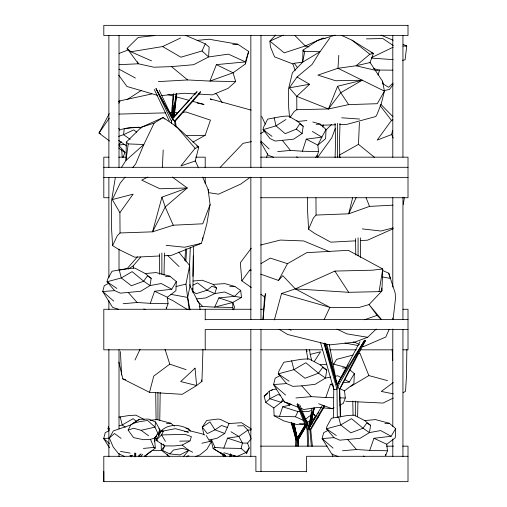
<?xml version="1.0" encoding="UTF-8"?>
<svg xmlns="http://www.w3.org/2000/svg" width="507" height="507" viewBox="0 0 507 507"><rect width="100%" height="100%" fill="white"/><g stroke="black" fill="none" stroke-linecap="round" stroke-linejoin="round"><path stroke-width="0.76" d="M402.697 446.16L408.008 446.16L408.008 481.65L103.802 481.65L103.808 471.51M144.324 456.484L155.269 448.106L154.553 438.13L156.467 436.476L156.467 434.905M134.501 456.832L134.526 453.055M135.673 456.832L135.692 453.055L135.648 456.674M337.434 157.633L337.535 123.328M296.082 446.103L296.12 439.848L292.387 423.225M202.965 349.241L201.957 381.34L196.615 385.535L182.222 394.319L149.521 392.329L122.808 378.894L118.841 361.992M295.911 446.103L295.974 439.848L291.272 422.705M406.842 349.551L406.519 375.395L405.537 391.239L403.103 392.773M159.768 420.607L160.187 392.317M192.856 292.051L193.585 246.535M332.693 456.218L332.738 453.854M333.327 417.673L333.79 389.357L320.525 342.485M192.654 292.051L192.717 288.128M192.92 276.359L193.268 255.953M360.319 257.461L360.648 237.815M164.021 275.168L164.433 253.037M357.625 416.792L357.904 401.861M195.157 161.416L198.75 147.049L176.728 126.826L163.178 117.516L141.288 127.295L126.37 142.042L125.97 160.453L121.363 167.538M173.274 94.403L172.608 118.365L172.532 119.284L171.353 121.015L171.524 123.359M315.538 157.297L316.875 156.612L316.913 155.224M340.013 123.328L339.519 140.978L339.772 157.626M166.296 307.324L166.258 308.712L168.071 303.737L167.361 297.235L154.572 291.246L150.319 303.332L137.131 302.502L123.112 303.725M167.259 454.354L167.221 455.742L167.735 454.316M385.688 454.354L385.65 455.742L387.462 450.767L386.752 444.265L373.963 438.276L369.711 450.362L356.522 449.532L342.504 450.755M289.554 117.193L288.692 107.788L288.35 89.657L292.431 72.742L302.622 62.203L303.009 50.136L317.521 40.478L335.14 35.173M335.089 157.664L335.545 140.971L335.057 123.328M173.147 105.241L172.608 118.365L174.585 121.015L175.232 126.49M173.394 99.061L173.584 94.435M189.371 270.079L190.302 247.321M312.775 121.965L320.158 124.12L326.02 129.437L325.633 138.626L317.876 145.135L318.523 151.637L316.875 156.612M374.413 157.284L358.493 144.343L359.412 122.263M162.392 167.367L163.197 149.996M176.322 281.537L171.734 289.237L161.251 283.527L150.04 285.587L140.616 291.297L120.343 293.147L114.614 290.619L107.034 281.778L107.579 279.287L112.079 271.226L128.056 268.495L134.919 268.121L145.281 273.565L156.055 272.557L169.877 276.22L176.322 281.537L175.904 290.726L167.361 297.235M349.634 369.711L354.349 373.608L353.892 383.698L344.513 390.846L345.292 397.982L343.296 403.445L339.772 405.087M395.714 428.567L391.125 436.267L380.643 430.557L369.432 432.617L360.008 438.327L339.734 440.177L334.005 437.649L326.419 428.808L326.971 426.317L331.47 418.256L347.447 415.525L354.311 415.151L364.672 420.595L375.44 419.587L389.268 423.25L395.714 428.567L395.295 437.756L386.752 444.265M164.287 255.762L171.296 255.42L201.19 243.404L202.559 239.906L202.699 237.587M185.841 261.447L186.696 248.886M264.559 296.88L262.994 319.53L265.51 293.629L264.559 296.88L260.775 294.212M338.822 55.345L337.935 68.28L317.914 75.106L335.583 80.74L362.239 80.233L340.774 92.686L328.479 108.961L296.855 109.702L294.244 111.439L290.048 117.383M184.795 260.661L185.682 248.886M171.132 116.331L173.514 93.681M174.155 117.092L176.62 93.675M155.541 421.951L154.965 427.154L157.981 433.612L154.375 438.168L150.503 439.328L143.449 439.696L133.525 437.611L128.125 430.088L130.781 424.936L139.26 419.352L148.221 419.048L155.541 421.951L159.933 429.828L157.981 433.612M174.123 115.552L176.607 93.681M393.052 319.562L395.511 298.572L395.207 293.084L388.723 273.191L382.253 270.351M322.864 127.035L323.149 124.722M126.37 142.042L128.22 143.925L125.97 160.453L143.842 144.508L154.134 123.125L163.178 117.516L164.908 119.145M176.024 94.403L172.608 118.365L177.146 113.961M302.14 133.487L303.192 126.237L297.818 121.465L288.407 116.021L282.171 116.395L267.658 119.126L263.564 127.187L263.07 129.678L269.958 138.519L275.162 141.047L293.578 139.197L302.14 133.487L296.354 129.082L285.207 133.677L276.017 125.844L274.154 117.751M311.304 446.179L309.916 429.809L309.08 427.667L311.919 408.154M403.306 204.498L404.339 197.698M176.544 93.662L172.608 118.365L156.029 88.668L172.532 119.284L174.585 121.015L175.416 121.015L200.493 92.553M145.281 273.565L151.2 278.337L150.04 285.587L143.671 281.182L132.143 271.638L121.287 277.944L107.034 281.778L116.889 288.451M326.762 370.091L325.494 378.057L315.145 384.319L301.779 385.865L292.881 386.353L286.588 383.577L278.261 373.868L278.863 371.137L283.806 362.283L301.348 359.279L308.89 358.874L320.266 364.856L326.762 370.091L322.617 367.442L318.497 373.215L305.018 378.26L293.914 369.666L291.664 360.775M364.672 420.595L370.585 425.367L369.432 432.617L363.063 428.212L351.535 418.668L340.672 424.974L326.419 428.808L336.28 435.481M115.368 177.311L111.293 202.363L111.641 230.045L112.605 245.597L118.587 249.343L134.697 257.195L159.616 255.984M274.363 319.936L281.556 293.521L295.334 288.876L348.677 292.311L379.071 291.639L382.747 269.008L348.303 250.331L306.735 252.663L287.482 263.684L278.514 280.441L260.737 274.173M202.623 177.101L208.092 189.396L210.094 204.6L206.894 223.517L202.559 239.906M297.679 403.819L309.08 427.667L310.531 419.34M310.797 417.825L311.064 416.31M311.323 414.796L311.59 413.281M308.636 427.553L311.596 412.489M305.778 426.102L297.558 438.916L297.527 446.103M189.149 309.878L185.961 284.072L189.656 265.516L178.8 252.08M310.918 424.536L314.22 407.97L310.404 426.248M275.637 35.04L269.895 41.111L270.434 46.859L274.547 56.873L292.812 63.914L294.282 63.248L302.641 62.196L304.808 51.372L303.009 50.136L303.547 51.587M190.043 309.866L187.672 297.432L190.017 286.113L189.656 265.516M109.227 429.638L107.991 428.808L108.542 426.317M304.301 416.919L309.08 427.667L313.484 408.072M391.696 134.247L392.551 130.426M251.295 438.593L247.574 443.124L249.216 447.96L246.491 453.759L245.895 452.542L241.136 448.435L242.441 443.074L238.854 436.476L230.983 431.761M352.612 197.825L348.727 213.802L316.064 215.069L313.364 218.035L308.592 229.196L314.6 233.391L330.779 242.169L355.813 240.819M266.676 157.398L267.614 153.577M299.713 404.738L309.08 427.667L314.131 407.977M158.349 81.602L187.672 79.948L209.936 81.069L233.106 72.786L245.432 63.933L248.658 51.441L237.77 44.217L209.061 39.235L197.096 40.395M149.521 392.329L153.741 376.112L169.782 364.153L186.132 369.666M229.696 456.725L230.489 453.689M340.298 416.887L339.411 389.357L364.577 340.222L337.706 386.664L336.99 389.357L337.313 417.673M172.279 177.032L187.279 187.983L161.948 197.153L152.563 231.832L120.045 232.967L117.358 235.616L112.605 245.597M230.02 456.256L230.444 454.792M231.122 456.256L231.553 454.792M233.657 309.821L234.507 306.995L232.764 302.47L218.885 297.901L214.689 307.128L202.692 306.494L199.574 306.786M248.658 51.441L245.426 61.911L245.432 63.933M193.034 281.036L202.255 280.232L213.143 284.389L216.54 288.033L214.829 293.572L205.836 297.932L196.253 298.934M277.678 151.625L290.41 150.402L302.394 151.232L306.253 139.146L321.85 137.137L326.02 129.437M190.011 440.951L191.399 436.628L184.897 434.322L161.568 434.943L156.137 440.317L164.769 445.9L174.275 445.945L182.14 445.057L190.011 440.951L179.687 441.153M276.328 389.034L272.43 389.725L269.306 391.151L264.179 396.182L265.763 402.419L273.793 407.945L274.11 415.759L279.484 416.418L282.703 406.785L289.522 405.182L290.834 404.459M377.956 74.928L379.642 70.055L392.849 70.15M192.907 142.125L205.145 135.306L210.475 120.134L186.164 112.041L183.04 112.167M154.28 441.831L155.535 438.276L157.094 438.099M295.923 397.97L311.317 396.632L325.798 397.539L330.463 384.274L332.034 384.084M369.876 62.906L373.399 53.419L351.978 40.167L341.579 35.357M335.323 128.423L331.774 137.822L317.629 157.379M251.383 428.966L241.421 422.711L229.063 423.541L224.715 433.46L217.237 438.168L210.994 439.696L213.117 448.429L215.006 447.421L223.777 448.106L227.554 438.13L238.854 436.476L247.828 430.12L251.314 429.892M210.094 204.6L202.768 223.802L173.261 225.209L152.563 231.832L165.206 206.989L187.279 187.983L159.87 188.756L141.694 180.15L147.873 177.025M216.381 64.642L209.936 81.069L235.654 81.614L233.106 72.786L216.381 64.642L245.426 61.911L228.423 54.148L208.605 56.949L193.623 64.706L171.448 66.62L153.894 67.222L138.392 63.787L119.082 64.681M330.013 37.746L320.006 51.752L312.065 64.459L297.045 77.02L289.345 87.825L296.728 96.355L328.479 108.961L337.605 86.241L362.239 80.233M122.859 157.709L124.925 152.651L118.746 147.993M295.974 439.848L296.424 438.828M389.084 329.632L385.783 337.028L363.563 346.579L362.017 346.287M154.743 35.56L138.221 37.429L127.092 48.387L130.831 51.765L162.62 46.562L180.917 57.202L202.059 50.96L205.265 43.811L185.625 35.389M356.218 197.413L348.727 213.802L369.521 206.393L392.925 205.151M317.407 418.776L318.966 415.36M324.188 319.518L329.867 307.356L358.918 307.508L369.071 304.574L381.904 290.974L382.747 269.008L372.411 270.193L334.88 271.08L295.334 288.876L282.773 275.675L278.514 280.441M135.014 359.97L140.097 349.228M120.045 232.967L119.906 212.598L112.313 199.574L120.235 183.078L125.064 177.089M279.484 416.418L295.423 416.741L297.92 411.557L300.296 411.57M161.188 443.257L161.296 450.153L162.544 450.431L164.769 445.9L163.229 444.107M109.271 113.625L98.992 133.081L109.487 141.003M339.411 389.357L337.003 384.851L360.027 341.642M326.825 344.31L337.003 384.851L345.039 370.433M345.806 369.058L346.573 367.689M347.339 366.314L348.106 364.945M124.576 456.458L118.524 453.67L113.188 446.997L109.347 437.972L113.384 430.874L130.781 424.936L139.26 419.352M305.898 426.286L298.173 439.848L298.458 446.103L298.129 439.848L305.696 426.964M307.058 424.251L308.085 422.895L307.293 424.251M307.996 429.809L308.814 428.409L297.666 403.826L307.996 429.809L308.807 446.179M283.02 399.06L281.125 402.273L273.793 407.945M308.814 428.409L309.916 429.809L324.138 405.67M312.388 446.179L310.759 429.809L324.581 406.341M333.46 364.603L336.547 359.387L353.126 355.02M305.48 424.41L297.216 438.295L298.129 439.848M343.03 382.798L349.31 382.063L354.349 373.608M312.616 422.572L309.08 427.667L322.275 405.606M184.681 431.495L188.465 432.154L175.403 428.681L161.074 431.4L156.137 440.317L157.576 440.722M305.296 425.069L297.216 438.295L296.284 435.38M329.265 344.487L337.003 384.851L364.577 340.222M118.822 103.181L120.032 101.229L118.524 101.419M309.08 427.667L317.046 414.967M317.883 413.63L318.719 412.292M314.264 361.561L320.544 351.795L310.214 354.393L311.672 360.407M337.003 384.851L339.57 380.852M362.714 344.887L365.718 340.222L339.722 389.357L340.685 416.887M322.617 408.826L324.303 406.202M296.354 129.082L299.764 123.822L303.192 126.237M109.271 118.137L98.992 133.081L100.494 133.423M306.063 425.462L297.216 438.295L295.809 433.073M300.385 433.802L297.216 438.295L295.835 432.984M119.906 212.598L133.138 194.156L112.313 199.574M392.931 119.81L391.467 120.374L377.189 140.109L391.715 134.507L393.128 137.986M249.216 447.96L245.895 452.542L237.003 456.484L223.923 452.764M251.301 287.539L241.833 280.872L249.621 270.256L250.959 269.477M251.282 248.202L240.337 262.784L241.833 280.872M393.178 84.517L389.433 89.479L384.11 90.531M132.79 167.5L135.686 163.9L143.842 144.508L128.22 143.925M196.646 145.984L198.75 147.049L195.113 148.304L180.891 165.947L195.353 160.941L198.497 167.893M164.769 445.9L161.296 450.153L169.319 456.357M183.642 456.414L188.794 450.305L192.679 452.219M128.119 269.128L133.126 265.953L140.673 257.062M127.061 268.735L137.416 256.827M118.917 144.508L121.369 141.707M174.585 121.015L200.702 91.368M196.925 91.526L172.608 118.365L169.617 112.846M140.515 456.693L142.644 454.354M311.222 421.355L315.614 416.589L314.169 414.327L312.737 414.884M188.617 101.147L172.608 118.365L159.185 90.138M190.746 98.852L191.817 97.699M194.485 94.834L197.153 91.963M169.858 453.904L173.464 450.032L182.45 448.321L188.794 450.305L179.96 454.937L169.858 453.904L162.544 450.431M159.16 435.874L158.197 434.695C164.933 423.56 178.565 423.535 188.965 429.22L190.372 430.931M220.171 167.373L243.049 143.348L251.523 141.618M138.341 456.408L140.509 454.171M158.197 434.695L161.79 431.026M325.944 130.065L331.559 124.488M138.379 456.573L141.111 453.917M279.002 329.246L287.672 334.506L329.531 344.918L354.608 342.187L367.67 337.282L376.169 329.068M393.02 83.104L388.647 87.267L382.785 83.731M213.143 284.389L224.759 283.622L234.849 286.417L240.711 290.479L234.456 296.361L218.885 297.901M297.045 77.02L309.593 84.276L296.728 96.355L296.855 109.702M109.347 437.972L114.506 433.523L121.097 438.371M138.614 456.579L139.786 455.514M235.654 81.614L228.049 88.383L212.281 94.872L198.224 94.074M265.763 402.419L269.882 398.762L277.842 394.566L280.815 395.422M186.766 456.75L187.837 455.825L188.94 455.825M305.746 419.232L309.15 416.279L311.298 415.442M371.187 52.658L373.399 53.419L369.857 54.236L356.034 65.796L337.935 68.28L384.433 91.114L381.321 103.51L377.1 114.252L375.769 116.54L346.699 124.411L339.582 124.646M154.673 437.89L156.467 436.476M264.179 396.182L267.715 393.413M271.251 390.65L272.43 389.725M149.153 452.764L151.08 451.274L144.939 456.008M393.255 382.525L381.296 391.442L393.394 393.857M233.201 456.585L234.424 455.679M250.122 177.336L240.774 184.066L218.536 194.181L208.447 192.628M233.733 456.414L234.937 455.578M127.029 99.664L141.307 90.43M285.885 119.538L276.017 125.844L263.07 129.678L272.025 136.351M314.302 417.413L315.614 416.589L313.244 413.592M283.838 400.625L281.125 402.273L269.882 398.762L269.306 391.151M302.622 62.203L320.006 51.752L304.808 51.372M350.559 386.48L368.855 375.586L387.5 380.611M260.953 263.596L270.282 258.107L287.482 263.684M260.56 133.563L265.136 130.888M240.711 290.479L241.49 297.495L232.764 302.47L214.689 307.128L232.783 307.438L233.049 309.72M339.189 155.218L358.493 144.343M108.992 283.153L104.265 285.663L102.744 291.538L112.592 307.324L118.695 309.397M109.284 430.544L105.228 432.693L103.707 438.568L109.455 447.776M280.111 375.541L275.225 378.14L273.558 384.585L284.37 401.924L298.116 407.241M328.384 430.183L323.656 432.693L322.135 438.568L331.984 454.354L338.087 456.427M393.293 398.058L383.032 403.059L345.749 401.252M372.011 57.373L393.198 47.176M192.856 285.168L197.54 282.919L207.097 290.207L214.829 293.572L224.607 292L234.456 296.361L241.49 297.495M162.62 46.562L180.606 37.987M323.371 407.901L332.015 408.693L334.132 407.71M283.28 35.116L269.895 41.111L284.224 52.855L305.29 45.966L322.965 38.076L325.19 38.595M393.286 228.663L367.55 240.185L360.509 240.565M119.107 53.431L128.505 49.813M195.879 456.433L199.967 454.855L206.957 449.215L211.711 440.995L201.856 443.245M310.88 410.6L308.205 411.608L302.666 411.583M364.47 319.759L377.056 315.379L381.378 319.759M118.587 136.389L123.531 134.685L133.721 129.868L136.656 132.143M260.579 245.046L280.301 240.071L303.573 240.933L329.753 251.764M128.125 430.088L133.721 428.263L141.111 430.316L148.621 435.824M141.288 127.295L154.134 123.125M120.374 129.551C127.073 128.163 134.583 126.306 141.25 127.96M107.991 428.808L109.493 428.402M119.246 425.785L122.244 424.974L133.107 418.668L136.751 421.678M358.398 353.626L359.907 353.233L368.855 375.586M133.189 423.345L139.824 421.609L147.689 420.474L154.965 427.154L141.111 430.316M393.02 227.916L380.865 231.027L362.366 228.898M175.999 286.55L185.961 284.072M379.071 291.639L381.904 290.974L381.682 287.957M201.19 243.404L184.554 247.232L166.131 245.325M131.275 455.856L132.802 455.508M118.6 101.14L151.815 93.941M328.479 108.961L348.613 104.619L377.309 103.701L384.433 91.114L382.481 81.158L370.097 62.519L356.034 65.796L375.288 70.258M118.765 417.153L129.019 415.525L135.882 415.151L144.172 419.511M330.875 377.062L325.494 378.057L318.497 373.215L305.841 362.733L293.914 369.666L278.261 373.868L289.091 381.201M334.721 376.359L337.801 375.788L341.186 377.633M159.223 431.108L162.215 430.557M375.757 70.758L379.642 70.055L373.564 68.699M289.345 87.825L309.593 84.276M402.533 60.282L405.099 59.845L406.741 45.922L403.166 44.426M120.197 269.851L127.549 268.716M304.492 423.573L296.627 424.517L283.844 420.924L274.11 415.759M154.572 291.246L171.734 289.237M336.749 383.533L338.321 383.349M373.963 438.276L391.125 436.267M161.562 95.614L184.168 93.269L195.1 93.896M297.818 121.465L306.849 120.533M119.177 144.989L125.153 144.368M143.386 448.429L153.906 447.421L155.269 448.106M320.266 364.856L326.571 364.26M150.091 420.24L157.012 419.587L170.84 423.25L174.351 426.153M139.108 127.181L124.285 128.505L123.531 134.685L130.261 139.387M232.193 302.521L232.764 302.47L232.783 307.438M114.614 290.619L102.744 291.538L113.714 301.114M286.588 383.577L273.558 384.585L285.599 395.105M108.904 438.162L103.707 438.568L109.48 443.606M334.005 437.649L322.135 438.568L333.105 448.144M161.074 431.4L163.419 431.235L161.568 434.943L165.447 441.356M232.808 44.54L237.77 44.217M316.191 124.361L320.158 124.12M165.504 276.461L169.877 276.22M342.472 368.031L346.585 367.803M166.467 423.491L170.84 423.25M384.895 423.491L389.268 423.25M402.951 46.105L406.741 45.922L405.245 45.814M165.878 112.858L118.993 114.081M169.782 112.7L171.341 112.643M174.459 112.516L178.363 112.358M229.766 286.601L234.849 286.417M320.601 125.267L335.628 124.773M237.491 425.931L243.55 425.728L247.828 430.12L250.851 437.699M366.46 38.881L382.798 38.519L393.299 45.611M186.132 135.661L205.145 135.306M108.878 157.17L103.808 157.17L103.808 197.73L108.878 197.73M118.676 157.17L126.851 157.17M195.721 157.17L205.208 157.17L205.208 167.817M260.655 157.17L408.008 157.17L408.008 197.73L260.655 197.73M103.808 167.31L408.008 167.31M103.808 177.45L408.008 177.45M251.155 309.27L103.808 309.27L103.808 349.83L251.155 349.83M260.655 309.27L263.824 309.27M402.938 309.27L408.008 309.27L408.008 349.83L402.938 349.83M205.208 319.41L408.008 319.41M408.008 329.55L205.208 329.55L205.208 349.83M260.636 349.83L322.617 349.83M329.645 349.83L356.427 349.83M360.376 349.83L392.798 349.83M333.79 389.357L336.99 389.357L323.935 343.239M309.916 429.809L310.759 429.809M296.12 439.848L297.368 439.848L293.635 423.225M260.63 446.16L327.123 446.16M386.467 446.16L393.552 446.16M408.008 456.3L306.608 456.3L306.608 471.903M306.608 471.51L255.902 471.51L255.902 456.3L103.802 456.3L103.802 481.65M247.574 443.124L242.441 443.074L227.554 438.13M223.777 448.106L241.136 448.435M150.319 303.332L168.071 303.737M325.798 397.539L333.593 397.716M339.836 397.856L345.292 397.982M369.711 450.362L387.462 450.767M152.056 450.381L162.861 450.622M302.394 151.232L318.523 151.637M371.377 58.109L393.185 59.63M341.68 117.801L359.596 119.05M321.799 407.755L317.87 407.4L303.902 409.485L301.006 408.363M353.049 341.984L354.608 342.187L359.431 344.557M367.67 337.282L346.889 333.879L336.99 329.138M120.444 451.395L130.179 453.106M306.272 421.102L309.986 421.754M299.567 423.839L305.702 424.948M170.865 294.352L187.672 297.432M382.322 276.923L390.365 278.432L388.723 273.191M344.963 343.03L358.138 345.546M197.134 103.035L204.023 104.442L192.717 101.349M185.955 428.485L188.965 429.22M188.743 430.563L201.982 433.821L204.822 434.993M309.036 46.91L305.29 45.966L294.865 35.503M332.852 363.95L346.515 367.569M251.123 110.089L210.171 98.878L211.387 99.835M167.836 94.536L173.869 96.191M176.125 96.805L189.7 100.519M281.556 293.521L329.867 307.356L295.334 288.876M122.808 378.894L125.78 379.749M157.721 95.417L126.94 86.494L118.689 75.137M282.703 406.785L297.92 411.557M215.247 93.687L216.73 94.156L222.123 102.541M296.189 120.679L298.427 121.414M284.37 401.924L291.069 404.199M227.351 427.477L221.559 425.487L214.968 429.828L207.363 433.612L202.255 427.154L206.685 420.474L218.01 419.048L220.215 419.352L229.063 423.541M249.621 270.256L251.104 270.782M143.823 308.985L145.256 309.511M318.662 403.743L332.015 408.693M363.215 456.015L364.647 456.541M144.787 456.015L146.219 456.541M224.715 433.46L214.968 429.828L209.923 421.951L202.255 427.154L203.852 434.448M273.66 157.297L268.121 155.224L260.731 142.182M216.54 288.033L211.951 286.189L207.097 290.207L196.133 293.718L192.438 291.151M296.494 156.885L297.875 157.449M380.985 35.129L393.147 40.224M130.831 51.765L151.523 60.846M295.423 416.741L303.325 420.379M330.463 384.274L332.573 385.257M339.595 388.546L344.513 390.846M155.535 438.276L156.955 438.942M167.158 297.907L172.722 300.537L187.254 309.441M362.188 345.907L363.563 346.579M306.253 139.146L317.876 145.135L321.85 137.137L312.325 131.427M289.079 329.265L291.138 330.33M339.164 156.707L340.514 157.424M118.923 69.129L135.432 78.053M344.57 379.483L349.31 382.063M220.64 453.106L213.117 448.429L221.229 453.486M151.2 278.337L147.423 275.922L143.671 281.182L131.395 285.777L121.287 277.944L119.234 269.851M370.585 425.367L366.815 422.952L363.063 428.212L350.787 432.807L340.672 424.974L338.625 416.881M126.351 145.896L118.676 140.395M125.223 427.281L122.244 424.974L120.197 416.881M351.978 40.167L369.857 54.236M182.14 445.057L188.794 450.305M286.113 402.45L289.522 405.182M171.448 66.62L187.672 79.948M205.265 43.811L209.131 47.094L208.605 56.949L202.059 50.96M129.919 455.311L131.643 456.794M209.625 439.182L211.185 440.545M223.815 456.528L220.399 452.295L225.507 456.775M158.786 428.738L159.933 429.828M260.832 141.035L269.141 149.014M167.64 255.458L179.091 266.581M130.724 455.406L131.82 456.496M220.399 452.295L224.614 456.573M380.744 104.265L392.912 116.705M197.052 300.613L202.692 306.494M223.023 453.581L225.697 456.389M118.949 145.629L125.185 152.385M223.809 454.145L225.849 456.389M301.779 385.865L311.317 396.632M347.834 439.734L356.522 449.532M128.442 292.704L137.131 302.502M176.728 126.826L195.113 148.304M381.543 319.549L369.071 304.574L377.056 315.379M282.519 140.604L290.41 150.402M380.104 105.589L391.467 120.374M127.092 48.387L138.392 63.787L137.467 61.721M294.282 63.248L297.495 67.723M348.613 104.619L340.774 92.686L337.605 86.241M334.88 271.08L348.677 292.311M206.241 435.583L209.892 441.591M118.803 128.29L119.823 130.394M155.979 88.681L171.353 121.015M154.255 89.384L169.294 121.015M261.701 116.477L265.313 124.196M211.286 439.328L215.006 447.421M173.261 225.209L165.206 206.989L161.948 197.153M150.503 439.328L153.906 447.421M297.02 404.561L307.096 429.809L307.641 446.179M366.054 197.66L369.521 206.393M307.052 351.649L306.222 349.475L307.92 359.495M201.425 379.946L201.957 381.34M292.812 63.914L295.201 70.41M291.481 422.699L294.212 430.126M334.316 376.631L336.756 384.103L325.627 343.252M292.33 422.996L293.261 425.912M165.029 349.279L169.782 364.153M291.354 422.673L295.27 435.158M324.322 343.119L337.706 386.664M324.315 343.252L336.768 384.097M328.897 356.738L330.431 362.061M330.868 363.576L335.247 378.773M335.685 380.294L336.781 384.091M133.126 265.953L133.728 268.159M382.481 81.158L383.083 83.389M294.84 429.188L295.435 431.463M293.908 423.934L297.558 438.916M293.864 423.966L297.216 438.295L294.136 423.605M332.75 383.97L333.885 389.357M208.092 189.396L208.707 192.806M309.511 349.773L310.214 354.393M175.416 121.015L176.233 127.27M200.088 309.581L199.378 304.118L190.017 286.113L189.846 284.573M121.655 149.673L122.257 157.449M308.592 229.196L307.622 211.799L307.457 197.096M392.19 349.538L392.741 360.483M120.432 351.611L121.585 374.977M352.783 401.081L353.049 415.22M159.325 253.823L159.711 274.376M355.521 238.594L355.8 255.097M155.687 392.317L156.099 419.828M315.956 197.787L316.064 215.069M402.938 35.49L402.938 157.17M402.938 197.185L402.938 319.41M402.938 329.55L402.938 456.496M392.798 35.49L392.798 157.347M392.798 197.698L392.798 287.082M392.798 317.921L392.798 319.505M392.798 328.992L392.798 426.476M392.798 439.068L392.798 456.496M358.081 237.815L358.081 255.889M355.35 401.081L355.35 416.006M260.978 35.49L260.978 167.633M260.978 177.45L260.978 319.74M260.978 329.22L260.978 471.51M250.838 35.49L250.838 167.633M250.838 177.127L250.838 319.74M250.838 329.55L250.838 456.496M205.208 177.45L205.208 183.692M205.208 309.27L205.208 319.917M161.872 253.037L161.872 274.376M157.937 392.317L157.937 419.821M119.018 35.49L119.018 167.633M119.018 249.133L119.018 269.851M119.018 349.551L119.018 428.846M119.018 453.334L119.018 456.496M108.878 35.49L108.878 167.31M108.878 177.45L108.878 277.697M108.878 300.588L108.878 309.27M108.878 349.266L108.878 456.528M307.831 422.895L307.014 424.175L307.831 422.895M195.043 368.171L180.695 381.562L196.615 385.535L195.043 368.171M408.008 25.35L103.808 25.35L103.808 35.49L408.008 35.49L408.008 25.35"/></g></svg>
